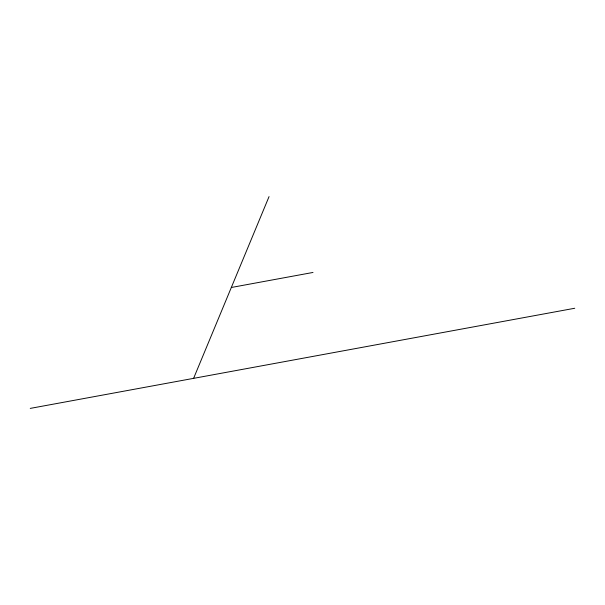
<?xml version="1.0" encoding="UTF-8"?>
<svg xmlns="http://www.w3.org/2000/svg" width="605" height="605" viewBox="0 0 605 605"><rect width="100%" height="100%" fill="white"/><g stroke="black" fill="none" stroke-linecap="round" stroke-linejoin="round"><path stroke-width="0.91" d="M193.6 378.352L269.051 196.602M231.329 287.481L313.004 272.454M30.25 408.398L574.75 308.255"/></g></svg>
